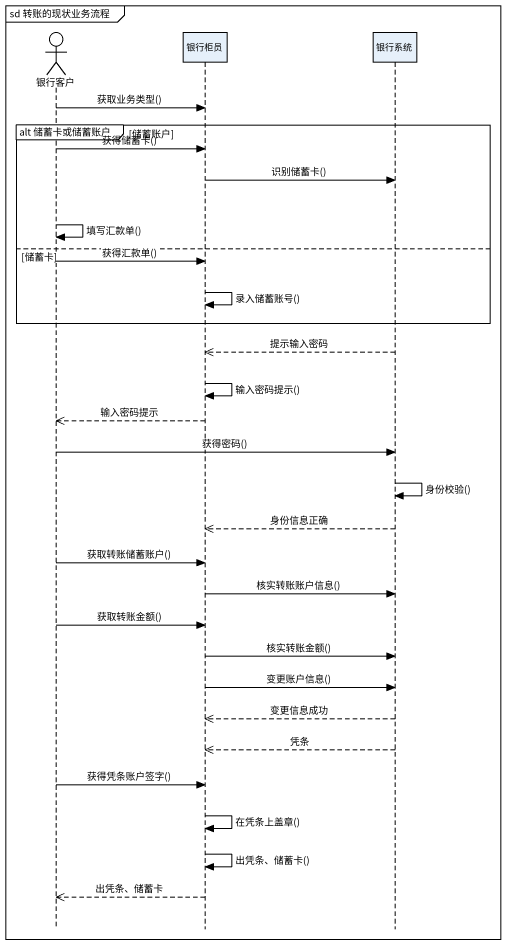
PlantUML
@startuml
mainframe sd 转账的现状业务流程
hide footbox
actor 银行客户
participant 银行柜员
participant 银行系统

银行客户 -> 银行柜员 : 获取业务类型()
group alt 储蓄卡或储蓄账户 [储蓄账户]
  银行客户 -> 银行柜员 : 获得储蓄卡()
  银行柜员 -> 银行系统 : 识别储蓄卡()
  银行客户 -> 银行客户 : 填写汇款单()
else 储蓄卡
  银行客户 -> 银行柜员 : 获得汇款单()
  银行柜员 -> 银行柜员 : 录入储蓄账号()
end
银行系统 -->> 银行柜员 : 提示输入密码
银行柜员 -> 银行柜员 : 输入密码提示()
银行柜员 -->> 银行客户 : 输入密码提示
银行客户 -> 银行系统 : 获得密码()
银行系统 -> 银行系统 : 身份校验()
银行系统 -->> 银行柜员 : 身份信息正确
银行客户 -> 银行柜员 : 获取转账储蓄账户()
银行柜员 -> 银行系统 : 核实转账账户信息()
银行客户 -> 银行柜员 : 获取转账金额()
银行柜员 -> 银行系统 : 核实转账金额()
银行柜员 -> 银行系统 : 变更账户信息()
银行系统 -->> 银行柜员 : 变更信息成功
银行系统 -->> 银行柜员 : 凭条
银行客户 -> 银行柜员 : 获得凭条账户签字()
银行柜员 -> 银行柜员 : 在凭条上盖章()
银行柜员 -> 银行柜员 : 出凭条、储蓄卡()
银行柜员 -->> 银行客户 : 出凭条、储蓄卡
@enduml
